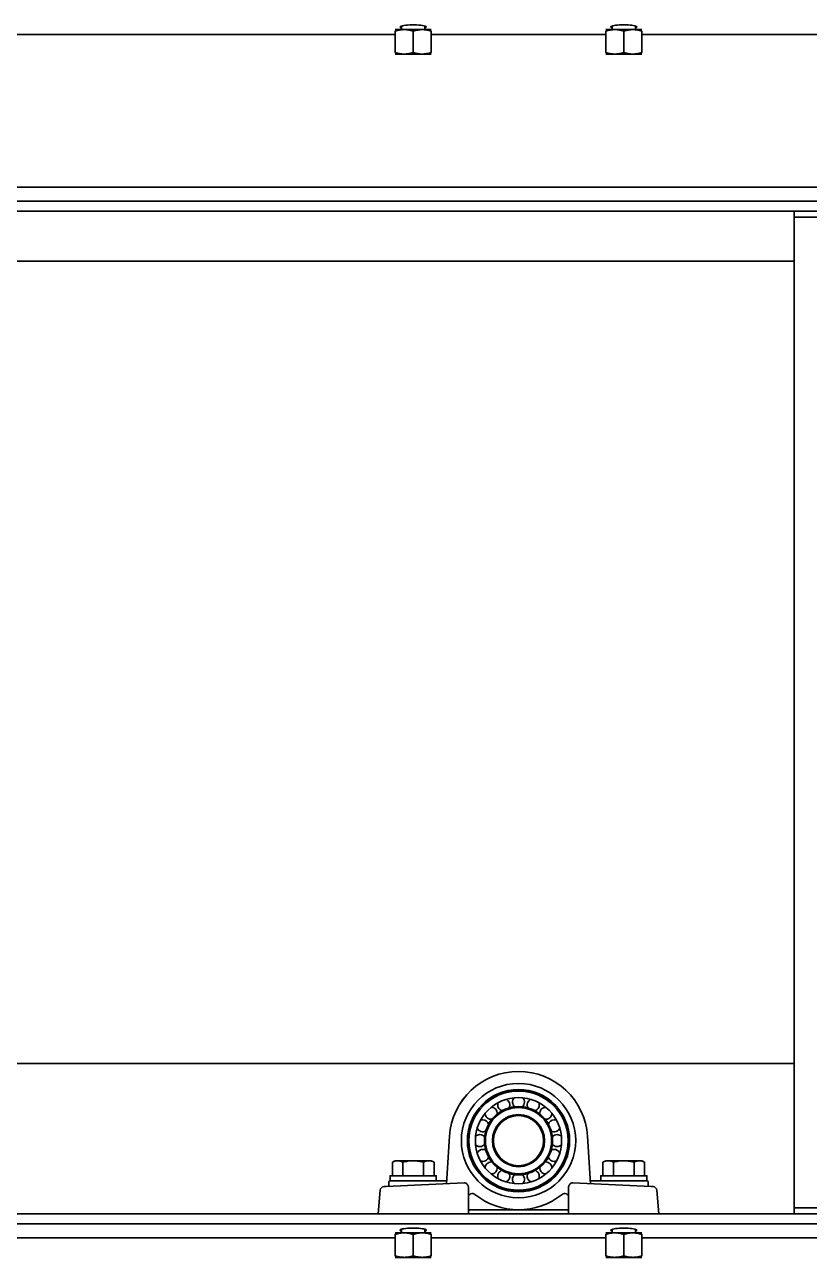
# Model space of a CAD drawing. Header units: millimetres. Extents: x -8400 to 8400, y -5940 to 5940.
# Drawn here: x -3105 to -2714, y 2719 to 3334 of the extents above; entities that cross this region are included whole.
import ezdxf

# ---------------------------------------------------------------- set-up
doc = ezdxf.new("R2010")
doc.units = ezdxf.units.MM
doc.layers.add('粗实线层', color=7, linetype='Continuous', lineweight=35)

msp = doc.modelspace()

# ---------------------------------------------------------------- linework, layer by layer
at = {"layer": '粗实线层', "linetype": 'Continuous', "lineweight": 35}
for points in [[(-2917.192, 3332.195), (-2917.598, 3332.362), (-2917.81, 3332.537), (-2917.823, 3332.717), (-2917.636, 3332.892), (-2917.255, 3333.061), (-2916.692, 3333.217), (-2915.964, 3333.354), (-2915.094, 3333.47), (-2914.107, 3333.559), (-2913.036, 3333.621), (-2911.912, 3333.653), (-2910.771, 3333.653), (-2909.648, 3333.621), (-2908.576, 3333.559), (-2907.59, 3333.47), (-2906.72, 3333.354), (-2905.992, 3333.217), (-2905.428, 3333.061), (-2905.048, 3332.892), (-2904.861, 3332.717), (-2904.874, 3332.537), (-2905.086, 3332.362), (-2905.491, 3332.195)], [(-2917.192, 3333.082), (-2917.192, 3331.271)], [(-2905.491, 3331.271), (-2905.491, 3333.082)], [(-2812.192, 3333.082), (-2812.192, 3331.271)], [(-2800.491, 3331.271), (-2800.491, 3333.082)], [(-3122.361, 3328.77), (-2920.367, 3328.77)], [(-2920.342, 3331.271), (-2920.205, 3331.271), (-2919.799, 3331.271), (-2919.136, 3331.271), (-2918.236, 3331.271), (-2917.127, 3331.271), (-2915.842, 3331.271), (-2915.985, 3331.269), (-2916.129, 3331.267), (-2916.201, 3331.265), (-2916.272, 3331.263), (-2916.344, 3331.259), (-2916.416, 3331.256), (-2916.702, 3331.239), (-2916.987, 3331.214), (-2917.554, 3331.146), (-2918.118, 3331.054), (-2919.235, 3330.799), (-2920.342, 3330.466), (-2920.342, 3319.874), (-2919.233, 3319.541), (-2918.115, 3319.287), (-2917.552, 3319.194), (-2916.985, 3319.126), (-2916.415, 3319.085), (-2915.842, 3319.071), (-2917.127, 3319.071), (-2918.236, 3319.071), (-2919.136, 3319.071), (-2919.799, 3319.071), (-2920.205, 3319.071), (-2920.342, 3319.071)], [(-2902.342, 3331.271), (-2902.479, 3331.271), (-2902.885, 3331.271), (-2903.548, 3331.271), (-2904.448, 3331.271), (-2905.557, 3331.271), (-2906.842, 3331.271), (-2906.268, 3331.256), (-2905.699, 3331.215), (-2905.132, 3331.147), (-2904.569, 3331.054), (-2903.45, 3330.8), (-2902.342, 3330.466), (-2902.342, 3319.874), (-2903.448, 3319.542), (-2904.566, 3319.288), (-2905.13, 3319.194), (-2905.697, 3319.126), (-2905.982, 3319.102), (-2906.268, 3319.085), (-2906.34, 3319.081), (-2906.411, 3319.079), (-2906.483, 3319.076), (-2906.555, 3319.074), (-2906.698, 3319.071), (-2906.842, 3319.071), (-2908.264, 3319.071), (-2909.779, 3319.071), (-2911.342, 3319.071), (-2912.905, 3319.071), (-2914.42, 3319.071), (-2915.842, 3319.071), (-2915.699, 3319.071), (-2915.555, 3319.074), (-2915.483, 3319.076), (-2915.412, 3319.079), (-2915.34, 3319.081), (-2915.268, 3319.085), (-2914.982, 3319.102), (-2914.697, 3319.126), (-2914.13, 3319.194), (-2913.566, 3319.288), (-2912.448, 3319.542), (-2911.342, 3319.874), (-2911.342, 3330.466)], [(-2902.376, 3328.77), (-2815.392, 3328.77)], [(-2815.342, 3331.271), (-2815.205, 3331.271), (-2814.799, 3331.271), (-2814.136, 3331.271), (-2813.236, 3331.271), (-2812.127, 3331.271), (-2810.842, 3331.271), (-2810.985, 3331.269), (-2811.129, 3331.267), (-2811.201, 3331.265), (-2811.272, 3331.263), (-2811.344, 3331.259), (-2811.416, 3331.256), (-2811.702, 3331.239), (-2811.987, 3331.214), (-2812.554, 3331.146), (-2813.118, 3331.054), (-2814.235, 3330.799), (-2815.342, 3330.466), (-2815.342, 3319.874), (-2814.233, 3319.541), (-2813.115, 3319.287), (-2812.551, 3319.194), (-2811.985, 3319.126), (-2811.415, 3319.085), (-2810.842, 3319.071), (-2810.699, 3319.071), (-2810.555, 3319.074), (-2810.483, 3319.076), (-2810.411, 3319.079), (-2810.34, 3319.081), (-2810.268, 3319.085), (-2809.982, 3319.102), (-2809.697, 3319.126), (-2809.13, 3319.194), (-2808.566, 3319.288), (-2807.448, 3319.542), (-2806.342, 3319.874)], [(-2806.342, 3330.466), (-2807.451, 3330.8), (-2808.569, 3331.054), (-2809.132, 3331.147), (-2809.699, 3331.215), (-2810.269, 3331.256), (-2810.842, 3331.271), (-2809.42, 3331.271), (-2807.905, 3331.271), (-2806.342, 3331.271), (-2804.779, 3331.271), (-2803.264, 3331.271), (-2801.842, 3331.271), (-2800.557, 3331.271), (-2799.448, 3331.271), (-2798.548, 3331.271), (-2797.885, 3331.271), (-2797.479, 3331.271), (-2797.342, 3331.271)], [(-2797.342, 3328.77), (-2705.608, 3328.77)], [(-2911.342, 3319.874), (-2910.233, 3319.541), (-2909.115, 3319.287), (-2908.552, 3319.194), (-2907.985, 3319.126), (-2907.415, 3319.085), (-2906.842, 3319.071), (-2905.557, 3319.071), (-2904.448, 3319.071), (-2903.548, 3319.071), (-2902.885, 3319.071), (-2902.479, 3319.071), (-2902.342, 3319.071)], [(-2797.342, 3319.071), (-2797.479, 3319.071), (-2797.885, 3319.071), (-2798.548, 3319.071), (-2799.448, 3319.071), (-2800.557, 3319.071), (-2801.842, 3319.071), (-2803.264, 3319.071), (-2804.779, 3319.071), (-2806.342, 3319.071), (-2807.905, 3319.071), (-2809.42, 3319.071), (-2810.842, 3319.071), (-2812.127, 3319.071), (-2813.236, 3319.071), (-2814.136, 3319.071), (-2814.799, 3319.071), (-2815.205, 3319.071), (-2815.342, 3319.071)], [(-2704.895, 3252.771), (-3642.842, 3252.771)], [(-1771.342, 3245.77), (-5571.342, 3245.77)], [(-5571.342, 3243.203), (-5571.342, 3240.771), (-1771.342, 3240.771), (-1771.342, 3243.203)], [(-2721.342, 2743.771), (-2721.342, 2743.872), (-2721.342, 2744.172), (-2721.342, 2744.649), (-2721.342, 2745.27), (-2721.342, 2745.994), (-2721.342, 2746.77), (-2721.342, 3234.77), (-2721.342, 3235.547), (-2721.342, 3236.271), (-2721.342, 3236.892), (-2721.342, 3237.369), (-2721.342, 3237.668), (-2721.342, 3237.77)], [(-2721.333, 3215.771), (-3611.342, 3215.771), (-3611.342, 3165.764)], [(-3591.326, 2815.77), (-2721.333, 2815.77)], [(-2921.734, 2766.467), (-2920.342, 2767.27), (-2920.205, 2767.27), (-2919.799, 2767.27), (-2919.136, 2767.27), (-2919.467, 2767.256), (-2919.796, 2767.215), (-2920.123, 2767.147), (-2920.449, 2767.054), (-2921.094, 2766.8), (-2921.734, 2766.467), (-2921.734, 2759.771)], [(-2900.95, 2766.467), (-2902.342, 2767.27), (-2902.479, 2767.27), (-2902.885, 2767.27), (-2903.548, 2767.27), (-2904.448, 2767.27), (-2905.557, 2767.27), (-2906.842, 2767.27), (-2908.264, 2767.27), (-2909.779, 2767.27), (-2911.342, 2767.27), (-2912.905, 2767.27), (-2914.42, 2767.27), (-2915.842, 2767.27), (-2917.127, 2767.27), (-2918.236, 2767.27), (-2919.136, 2767.27), (-2919.053, 2767.27), (-2918.97, 2767.267), (-2918.929, 2767.265), (-2918.888, 2767.262), (-2918.846, 2767.26), (-2918.805, 2767.256), (-2918.64, 2767.239), (-2918.475, 2767.215), (-2918.148, 2767.147), (-2917.822, 2767.053), (-2917.177, 2766.799), (-2916.538, 2766.467)], [(-2916.538, 2759.771), (-2916.538, 2766.467), (-2915.901, 2766.642), (-2915.258, 2766.8), (-2915.096, 2766.836), (-2914.934, 2766.872), (-2914.772, 2766.906), (-2914.61, 2766.939), (-2914.285, 2767), (-2913.96, 2767.055), (-2913.308, 2767.148), (-2912.655, 2767.215), (-2911.999, 2767.256), (-2911.342, 2767.27), (-2910.682, 2767.256), (-2910.02, 2767.215), (-2909.937, 2767.207), (-2909.854, 2767.2), (-2909.771, 2767.192), (-2909.689, 2767.184), (-2909.524, 2767.166), (-2909.359, 2767.146), (-2909.031, 2767.102), (-2908.705, 2767.052), (-2908.057, 2766.935), (-2907.415, 2766.797), (-2906.778, 2766.641), (-2906.146, 2766.467)], [(-2906.146, 2759.771), (-2906.146, 2766.467), (-2905.506, 2766.8), (-2904.86, 2767.054), (-2904.535, 2767.147), (-2904.208, 2767.215), (-2903.879, 2767.256), (-2903.548, 2767.27), (-2903.465, 2767.27), (-2903.382, 2767.267), (-2903.341, 2767.265), (-2903.299, 2767.262), (-2903.258, 2767.26), (-2903.216, 2767.256), (-2903.051, 2767.239), (-2902.887, 2767.215), (-2902.559, 2767.147), (-2902.234, 2767.053), (-2901.588, 2766.799), (-2900.95, 2766.467), (-2900.95, 2759.771)], [(-2816.734, 2759.771), (-2816.734, 2766.467), (-2816.094, 2766.8), (-2815.449, 2767.054), (-2815.123, 2767.147), (-2814.796, 2767.215), (-2814.467, 2767.256), (-2814.136, 2767.27), (-2814.053, 2767.27), (-2813.971, 2767.267), (-2813.929, 2767.265), (-2813.888, 2767.262), (-2813.846, 2767.26), (-2813.805, 2767.256), (-2813.64, 2767.239), (-2813.475, 2767.215), (-2813.147, 2767.147), (-2812.822, 2767.053), (-2812.177, 2766.799), (-2811.538, 2766.467), (-2811.538, 2759.771)], [(-2811.538, 2766.467), (-2810.901, 2766.642), (-2810.258, 2766.8), (-2810.096, 2766.836), (-2809.934, 2766.872), (-2809.772, 2766.906), (-2809.61, 2766.939), (-2809.285, 2767), (-2808.96, 2767.055), (-2808.308, 2767.148), (-2807.655, 2767.215), (-2806.999, 2767.256), (-2806.342, 2767.27), (-2807.905, 2767.27), (-2809.42, 2767.27), (-2810.842, 2767.27), (-2812.127, 2767.27), (-2813.236, 2767.27), (-2814.136, 2767.27), (-2814.799, 2767.27), (-2815.205, 2767.27), (-2815.342, 2767.27), (-2816.734, 2766.467)], [(-2795.95, 2759.771), (-2795.95, 2766.467), (-2796.588, 2766.799), (-2797.234, 2767.053), (-2797.559, 2767.147), (-2797.887, 2767.215), (-2798.051, 2767.239), (-2798.216, 2767.256), (-2798.258, 2767.26), (-2798.299, 2767.262), (-2798.341, 2767.265), (-2798.382, 2767.267), (-2798.465, 2767.27), (-2798.548, 2767.27), (-2799.448, 2767.27), (-2800.557, 2767.27), (-2801.842, 2767.27), (-2803.264, 2767.27), (-2804.779, 2767.27), (-2806.342, 2767.27), (-2805.682, 2767.256), (-2805.02, 2767.215), (-2804.937, 2767.207), (-2804.854, 2767.2), (-2804.771, 2767.192), (-2804.689, 2767.184), (-2804.524, 2767.166), (-2804.359, 2767.146), (-2804.031, 2767.102), (-2803.705, 2767.052), (-2803.057, 2766.935), (-2802.415, 2766.797), (-2801.778, 2766.641), (-2801.146, 2766.467), (-2801.146, 2759.771)], [(-2801.146, 2766.467), (-2800.506, 2766.8), (-2799.86, 2767.054), (-2799.535, 2767.147), (-2799.207, 2767.215), (-2798.879, 2767.256), (-2798.548, 2767.27), (-2797.885, 2767.27), (-2797.479, 2767.27), (-2797.342, 2767.27), (-2795.95, 2766.467)], [(-2861.842, 2760.537), (-2861.842, 2760.535)], [(-2861.681, 2760.509), (-2861.442, 2760.271), (-2861.337, 2760.271), (-2861.029, 2760.271), (-2860.545, 2760.271), (-2859.922, 2760.271), (-2859.212, 2760.271), (-2858.472, 2760.271), (-2857.762, 2760.271), (-2857.139, 2760.271), (-2856.655, 2760.271), (-2856.347, 2760.271), (-2856.242, 2760.271), (-2856.003, 2760.509)], [(-2855.842, 2760.535), (-2855.842, 2760.537), (-2855.842, 2760.537)], [(-2924.901, 2754.413), (-2885.932, 2756.168)], [(-2899.842, 2757.27), (-2899.842, 2759.771), (-2899.949, 2759.771), (-2900.268, 2759.771), (-2900.794, 2759.771), (-2901.516, 2759.771), (-2902.421, 2759.771), (-2903.493, 2759.771), (-2904.71, 2759.771), (-2906.051, 2759.771), (-2907.491, 2759.771), (-2909.002, 2759.771), (-2910.557, 2759.771), (-2912.127, 2759.771), (-2913.682, 2759.771), (-2915.193, 2759.771), (-2916.633, 2759.771), (-2917.974, 2759.771), (-2919.191, 2759.771), (-2920.263, 2759.771), (-2921.168, 2759.771), (-2921.89, 2759.771), (-2922.415, 2759.771), (-2922.735, 2759.771), (-2922.842, 2759.771), (-2922.842, 2757.27), (-2922.731, 2757.27), (-2922.4, 2757.27), (-2921.856, 2757.27), (-2921.109, 2757.27), (-2920.174, 2757.27), (-2919.068, 2757.27), (-2917.814, 2757.27), (-2916.434, 2757.27), (-2914.956, 2757.27), (-2913.409, 2757.27), (-2911.821, 2757.27), (-2910.224, 2757.27), (-2908.649, 2757.27), (-2907.126, 2757.27), (-2905.684, 2757.27), (-2904.352, 2757.27), (-2903.154, 2757.27), (-2894.661, 2757.27)], [(-2894.661, 2757.27), (-2913.995, 2757.27)], [(-2883.842, 2740.77), (-2883.842, 2754.169)], [(-2833.842, 2754.169), (-2833.842, 2740.77)], [(-2823.023, 2757.27), (-2814.53, 2757.27), (-2813.332, 2757.27), (-2811.999, 2757.27), (-2810.558, 2757.27), (-2809.034, 2757.27), (-2807.459, 2757.27), (-2805.863, 2757.27), (-2804.275, 2757.27), (-2802.727, 2757.27), (-2801.25, 2757.27), (-2799.87, 2757.27), (-2798.615, 2757.27), (-2797.51, 2757.27), (-2796.574, 2757.27), (-2795.827, 2757.27), (-2795.283, 2757.27), (-2794.953, 2757.27), (-2794.842, 2757.27), (-2794.842, 2759.771), (-2794.949, 2759.771), (-2795.268, 2759.771), (-2795.794, 2759.771), (-2796.516, 2759.771), (-2797.421, 2759.771), (-2798.492, 2759.771), (-2799.71, 2759.771), (-2801.051, 2759.771), (-2802.491, 2759.771), (-2804.002, 2759.771), (-2805.557, 2759.771), (-2807.127, 2759.771), (-2808.682, 2759.771), (-2810.193, 2759.771), (-2811.633, 2759.771), (-2812.974, 2759.771), (-2814.191, 2759.771), (-2815.262, 2759.771), (-2816.168, 2759.771), (-2816.89, 2759.771), (-2817.415, 2759.771), (-2817.735, 2759.771), (-2817.842, 2759.771), (-2817.842, 2757.27)], [(-2788.842, 2740.77), (-2789.872, 2752.544)], [(-1771.342, 2738.337), (-1771.342, 2740.77), (-5571.342, 2740.77), (-5571.342, 2738.337)], [(-1771.342, 2735.77), (-5571.342, 2735.77)], [(-2902.342, 2731.27), (-2902.479, 2731.27), (-2902.885, 2731.27), (-2903.548, 2731.27), (-2904.448, 2731.27), (-2905.557, 2731.27), (-2906.842, 2731.27), (-2906.268, 2731.256), (-2905.699, 2731.215), (-2905.132, 2731.147), (-2904.569, 2731.054), (-2903.45, 2730.8), (-2902.342, 2730.467), (-2902.342, 2719.874), (-2903.448, 2719.541), (-2904.566, 2719.287), (-2905.13, 2719.194), (-2905.697, 2719.126), (-2905.982, 2719.102), (-2906.268, 2719.084), (-2906.34, 2719.081), (-2906.411, 2719.078), (-2906.483, 2719.076), (-2906.555, 2719.074), (-2906.698, 2719.071), (-2906.842, 2719.07), (-2908.264, 2719.07), (-2909.779, 2719.07), (-2911.342, 2719.07), (-2912.905, 2719.07), (-2914.42, 2719.07), (-2915.842, 2719.07), (-2915.699, 2719.071), (-2915.555, 2719.074), (-2915.483, 2719.076), (-2915.412, 2719.078), (-2915.34, 2719.081), (-2915.268, 2719.084), (-2914.982, 2719.102), (-2914.697, 2719.126), (-2914.13, 2719.194), (-2913.566, 2719.287), (-2912.448, 2719.541), (-2911.342, 2719.874), (-2911.342, 2730.467), (-2910.236, 2730.799), (-2909.118, 2731.053), (-2908.554, 2731.147), (-2907.987, 2731.215), (-2907.702, 2731.239), (-2907.416, 2731.256), (-2907.344, 2731.26), (-2907.272, 2731.262), (-2907.201, 2731.265), (-2907.129, 2731.267), (-2906.985, 2731.27), (-2906.842, 2731.27), (-2908.264, 2731.27), (-2909.779, 2731.27), (-2911.342, 2731.27), (-2912.905, 2731.27), (-2914.42, 2731.27), (-2915.842, 2731.27), (-2917.127, 2731.27), (-2918.236, 2731.27), (-2919.136, 2731.27), (-2919.799, 2731.27), (-2920.205, 2731.27), (-2920.342, 2731.27)], [(-2911.342, 2730.467), (-2912.451, 2730.8), (-2913.569, 2731.054), (-2914.132, 2731.147), (-2914.699, 2731.215), (-2915.269, 2731.256), (-2915.842, 2731.27), (-2915.985, 2731.27), (-2916.129, 2731.267), (-2916.201, 2731.265), (-2916.272, 2731.262), (-2916.344, 2731.26), (-2916.416, 2731.256), (-2916.702, 2731.239), (-2916.987, 2731.215), (-2917.554, 2731.147), (-2918.118, 2731.053), (-2919.235, 2730.799), (-2920.342, 2730.467), (-2920.342, 2719.874), (-2919.233, 2719.541), (-2918.115, 2719.287), (-2917.552, 2719.194), (-2916.985, 2719.126), (-2916.415, 2719.084), (-2915.842, 2719.07), (-2917.127, 2719.07), (-2918.236, 2719.07), (-2919.136, 2719.07), (-2919.799, 2719.07), (-2920.205, 2719.07), (-2920.342, 2719.07)], [(-2917.192, 2732.195), (-2917.598, 2732.362), (-2917.81, 2732.538), (-2917.823, 2732.716), (-2917.636, 2732.892), (-2917.255, 2733.061), (-2916.692, 2733.216), (-2915.964, 2733.354), (-2915.094, 2733.47), (-2914.107, 2733.56), (-2913.036, 2733.621), (-2911.912, 2733.652), (-2910.771, 2733.652), (-2909.648, 2733.621), (-2908.576, 2733.56), (-2907.59, 2733.47), (-2906.72, 2733.354), (-2905.992, 2733.216), (-2905.428, 2733.061), (-2905.048, 2732.892), (-2904.861, 2732.716), (-2904.874, 2732.538), (-2905.086, 2732.362), (-2905.491, 2732.195)], [(-2917.192, 2733.082), (-2917.192, 2731.27)], [(-2905.491, 2731.27), (-2905.491, 2733.082)], [(-2815.342, 2731.27), (-2815.205, 2731.27), (-2814.799, 2731.27), (-2814.136, 2731.27), (-2813.236, 2731.27), (-2812.127, 2731.27), (-2810.842, 2731.27), (-2810.985, 2731.27), (-2811.129, 2731.267), (-2811.201, 2731.265), (-2811.272, 2731.262), (-2811.344, 2731.26), (-2811.416, 2731.256), (-2811.702, 2731.239), (-2811.987, 2731.215), (-2812.554, 2731.147), (-2813.118, 2731.053), (-2814.235, 2730.799), (-2815.342, 2730.467), (-2815.342, 2719.874), (-2814.233, 2719.541), (-2813.115, 2719.287), (-2812.551, 2719.194), (-2811.985, 2719.126), (-2811.415, 2719.084), (-2810.842, 2719.07), (-2812.127, 2719.07), (-2813.236, 2719.07), (-2814.136, 2719.07), (-2814.799, 2719.07), (-2815.205, 2719.07), (-2815.342, 2719.07)], [(-2812.192, 2733.082), (-2812.192, 2731.27)], [(-2797.342, 2731.27), (-2797.479, 2731.27), (-2797.885, 2731.27), (-2798.548, 2731.27), (-2799.448, 2731.27), (-2800.557, 2731.27), (-2801.842, 2731.27), (-2801.269, 2731.256), (-2800.699, 2731.215), (-2800.132, 2731.147), (-2799.569, 2731.054), (-2798.45, 2730.8), (-2797.342, 2730.467), (-2797.342, 2719.874), (-2798.448, 2719.541), (-2799.566, 2719.287), (-2800.13, 2719.194), (-2800.697, 2719.126), (-2800.982, 2719.102), (-2801.268, 2719.084), (-2801.34, 2719.081), (-2801.411, 2719.078), (-2801.483, 2719.076), (-2801.555, 2719.074), (-2801.699, 2719.071), (-2801.842, 2719.07), (-2803.264, 2719.07), (-2804.779, 2719.07), (-2806.342, 2719.07), (-2807.905, 2719.07), (-2809.42, 2719.07), (-2810.842, 2719.07), (-2810.699, 2719.071), (-2810.555, 2719.074), (-2810.483, 2719.076), (-2810.411, 2719.078), (-2810.34, 2719.081), (-2810.268, 2719.084), (-2809.982, 2719.102), (-2809.697, 2719.126), (-2809.13, 2719.194), (-2808.566, 2719.287), (-2807.448, 2719.541), (-2806.342, 2719.874), (-2806.342, 2730.467)], [(-2800.491, 2731.27), (-2800.491, 2733.082)], [(-3122.361, 2728.771), (-2920.367, 2728.771)], [(-2902.376, 2728.771), (-2815.392, 2728.771)], [(-2797.342, 2728.771), (-2705.608, 2728.771)], [(-2911.342, 2719.874), (-2910.233, 2719.541), (-2909.115, 2719.287), (-2908.552, 2719.194), (-2907.985, 2719.126), (-2907.415, 2719.084), (-2906.842, 2719.07), (-2905.557, 2719.07), (-2904.448, 2719.07), (-2903.548, 2719.07), (-2902.885, 2719.07), (-2902.479, 2719.07), (-2902.342, 2719.07)], [(-2806.342, 2719.874), (-2805.233, 2719.541), (-2804.115, 2719.287), (-2803.552, 2719.194), (-2802.985, 2719.126), (-2802.415, 2719.084), (-2801.842, 2719.07), (-2800.557, 2719.07), (-2799.448, 2719.07), (-2798.548, 2719.07), (-2797.885, 2719.07), (-2797.479, 2719.07), (-2797.342, 2719.07)]]:
    msp.add_lwpolyline(points, dxfattribs=at)
for points in [[(-2915.842, 3331.271), (-2914.42, 3331.271), (-2912.905, 3331.271), (-2911.342, 3331.271), (-2909.779, 3331.271), (-2908.264, 3331.271), (-2906.842, 3331.271), (-2906.985, 3331.269), (-2907.129, 3331.267), (-2907.201, 3331.265), (-2907.272, 3331.263), (-2907.344, 3331.259), (-2907.416, 3331.256), (-2907.702, 3331.239), (-2907.987, 3331.214), (-2908.554, 3331.146), (-2909.118, 3331.054), (-2910.236, 3330.799), (-2911.342, 3330.466), (-2912.451, 3330.8), (-2913.569, 3331.054), (-2914.132, 3331.147), (-2914.699, 3331.215), (-2915.269, 3331.256)], [(-2806.342, 3330.466), (-2806.342, 3319.874), (-2805.233, 3319.541), (-2804.115, 3319.287), (-2803.552, 3319.194), (-2802.985, 3319.126), (-2802.415, 3319.085), (-2801.842, 3319.071), (-2801.699, 3319.071), (-2801.555, 3319.074), (-2801.483, 3319.076), (-2801.411, 3319.079), (-2801.34, 3319.081), (-2801.268, 3319.085), (-2800.982, 3319.102), (-2800.697, 3319.126), (-2800.13, 3319.194), (-2799.566, 3319.288), (-2798.448, 3319.542), (-2797.342, 3319.874), (-2797.342, 3330.466), (-2798.45, 3330.8), (-2799.569, 3331.054), (-2800.132, 3331.147), (-2800.699, 3331.215), (-2801.269, 3331.256), (-2801.842, 3331.271), (-2801.985, 3331.269), (-2802.129, 3331.267), (-2802.201, 3331.265), (-2802.272, 3331.263), (-2802.344, 3331.259), (-2802.416, 3331.256), (-2802.702, 3331.239), (-2802.987, 3331.214), (-2803.554, 3331.146), (-2804.118, 3331.054), (-2805.235, 3330.799)], [(-2671.342, 3240.771), (-2671.342, 3237.77), (-2721.342, 3237.77), (-2721.342, 3240.771)], [(-2671.342, 2740.77), (-2671.342, 2743.771), (-2721.342, 2743.771), (-2721.342, 2740.77)], [(-2810.842, 2731.27), (-2809.42, 2731.27), (-2807.905, 2731.27), (-2806.342, 2731.27), (-2804.779, 2731.27), (-2803.264, 2731.27), (-2801.842, 2731.27), (-2801.985, 2731.27), (-2802.129, 2731.267), (-2802.201, 2731.265), (-2802.272, 2731.262), (-2802.344, 2731.26), (-2802.416, 2731.256), (-2802.702, 2731.239), (-2802.987, 2731.215), (-2803.554, 2731.147), (-2804.118, 2731.053), (-2805.235, 2730.799), (-2806.342, 2730.467), (-2807.451, 2730.8), (-2808.569, 2731.054), (-2809.132, 2731.147), (-2809.699, 2731.215), (-2810.269, 2731.256)]]:
    msp.add_lwpolyline(points, close=True, dxfattribs=at)
for points in [[(-2894.755, 2755.77), (-2893.275, 2779.425, -0.9393657), (-2824.409, 2779.426), (-2822.929, 2755.77)], [(-2822.929, 2755.77), (-2824.409, 2779.425, 0.9393657), (-2893.274, 2779.426), (-2894.755, 2755.77)], [(-2873.741, 2785.457, 0.3352647), (-2876.627, 2787.637, 0.1016788), (-2877.809, 2787.394)], [(-2839.875, 2787.394, 0.1016788), (-2841.057, 2787.637, 0.3352514), (-2843.943, 2785.457)], [(-2875.74, 2779.132, 0.2292277), (-2878.092, 2780.27, 0.2021825), (-2880.24, 2779.365)], [(-2837.444, 2779.365, 0.2021873), (-2839.592, 2780.27, 0.2292145), (-2841.944, 2779.132)], [(-2875.166, 2772.524, 0.127855), (-2876.627, 2772.903, 0.3067853), (-2879.412, 2771.017)], [(-2838.272, 2771.017, 0.3067853), (-2841.057, 2772.903, 0.127855), (-2842.518, 2772.524)], [(-2872.107, 2766.639, 0.0290614), (-2872.454, 2766.659, 0.4142119), (-2875.454, 2763.659)], [(-2842.23, 2763.621, 0.4142014), (-2845.23, 2766.659, 0.0290835), (-2845.577, 2766.639)], [(-2928.842, 2740.77), (-2927.812, 2752.544, -0.376022), (-2925.909, 2754.368), (-2925.774, 2754.374), (-2925.405, 2754.391), (-2924.901, 2754.413), (-2885.932, 2756.168, -0.4275367), (-2883.842, 2754.169), (-2883.842, 2740.77)], [(-2922.57, 2757.27, 0.4142324), (-2923.57, 2756.27), (-2923.57, 2754.474)], [(-2833.842, 2740.77), (-2833.842, 2754.168, -0.4276233), (-2831.752, 2756.168), (-2792.782, 2754.413), (-2792.278, 2754.391), (-2791.909, 2754.374), (-2791.774, 2754.368, -0.3759804), (-2789.872, 2752.544), (-2788.842, 2740.77)], [(-2794.114, 2754.474), (-2794.114, 2756.27, 0.4142105), (-2795.114, 2757.27)], [(-2833.842, 2748.929, 0.631322), (-2837.102, 2750.482, -0.3547133), (-2880.582, 2750.481, 0.6313055), (-2883.842, 2748.929)], [(-2833.842, 2748.929, 0.631322), (-2837.102, 2750.481, -0.3547133), (-2880.582, 2750.482, 0.6313055), (-2883.842, 2748.929)], [(-2833.842, 2741.77, 0.4141927), (-2834.842, 2742.77), (-2858.842, 2742.77), (-2882.842, 2742.77, 0.4142105), (-2883.842, 2741.77)]]:
    msp.add_lwpolyline(points, format="xyb", dxfattribs=at)
for radius in [28.5, 25.5, 25.341, 24.739, 21.5, 17, 16.5, 13, 12.5]:
    msp.add_circle((-2858.842, 2777.27), radius, dxfattribs=at)
for centre, radius, start, end in [((-2866.209, 2795.055), 3, 330.86319, 68.213956), ((-2858.842, 2796.521), 3, 134.28595, 231.660389), ((-2858.842, 2796.521), 3, 308.360778, 45.709912), ((-2851.475, 2795.055), 3, 111.783822, 209.165021), ((-2872.454, 2790.882), 3, 179.28636, 276.621772), ((-2872.46, 2791.647), 2.236, 89.839072, 90.804693), ((-2872.454, 2790.882), 3, 353.363794, 90.010969), ((-2866.209, 2795.055), 3, 156.784664, 254.131277), ((-2851.475, 2795.055), 3, 285.8631, 23.218261), ((-2845.23, 2790.882), 3, 90.000164, 186.65108), ((-2845.23, 2790.882), 3, 263.369526, 0.7031), ((-2845.224, 2791.634), 2.248, 89.197562, 90.160476), ((-2876.627, 2784.637), 3, 201.784737, 299.142655), ((-2841.057, 2784.637), 3, 240.866453, 338.235871), ((-2878.092, 2777.27), 3, 224.28595, 321.625801), ((-2839.592, 2777.27), 3, 218.367928, 315.700877), ((-2876.627, 2769.903), 3, 246.785343, 344.141419), ((-2845.236, 2762.162), 4.496, 89.438288, 89.919748), ((-2841.057, 2769.904), 3, 195.869466, 293.23056), ((-2873.224, 2763.652), 2.229, 179.837713, 180.806051), ((-2872.454, 2763.659), 3, 270.0003, 6.63101), ((-2866.209, 2759.485), 3, 105.86871, 203.218262), ((-2866.209, 2759.485), 3, 291.778331, 29.151222), ((-2858.842, 2758.02), 3, 131.409062, 225.694715), ((-2858.842, 2758.02), 3, 314.280262, 48.593584), ((-2851.475, 2759.486), 3, 150.868213, 248.228628), ((-2851.475, 2759.486), 3, 336.77833, 74.109015), ((-2845.23, 2763.659), 3, 173.366657, 269.986345)]:
    msp.add_arc(centre, radius, start, end, dxfattribs=at)
for centre, major_axis, ratio, start_param, end_param in [((-2806.342, 3332.638), (-6.534, 0), 0.1566204, 2.6906456, 6.7341232), ((-2806.342, 2732.638), (6.513, 0), 0.1565876, 5.8324352, 9.875505)]:
    msp.add_ellipse(centre, major_axis=major_axis, ratio=ratio, start_param=start_param, end_param=end_param, dxfattribs=at)

doc.saveas('drawing.dxf')
